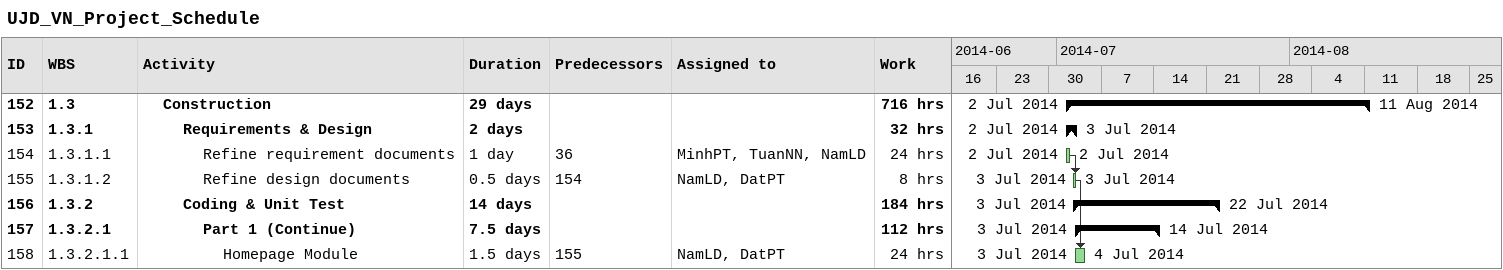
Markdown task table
UJD_VN_Project_Schedule

| ID | WBS | Task | Duration | Start | Finish | Predecessors | Resources | Work (h) |
|---|---|---|---|---|---|---|---|---|
| 152 | 1.3 | **Construction** | 29d | 2014-07-02 | 2014-08-11 |  |  | 716 |
| 153 | 1.3.1 | **Requirements & Design** | 2d | 2014-07-02 | 2014-07-03 |  |  | 32 |
| 154 | 1.3.1.1 | Refine requirement documents | 1d | 2014-07-02 | 2014-07-02 | 36 | MinhPT, TuanNN, NamLD | 24 |
| 155 | 1.3.1.2 | Refine design documents | 0.5d | 2014-07-03 | 2014-07-03 | 154 | NamLD, DatPT | 8 |
| 156 | 1.3.2 | **Coding & Unit Test** | 14d | 2014-07-03 | 2014-07-22 |  |  | 184 |
| 157 | 1.3.2.1 | **Part 1 (Continue)** | 7.5d | 2014-07-03 | 2014-07-14 |  |  | 112 |
| 158 | 1.3.2.1.1 | Homepage Module | 1.5d | 2014-07-03 | 2014-07-04 | 155 | NamLD, DatPT | 24 |
